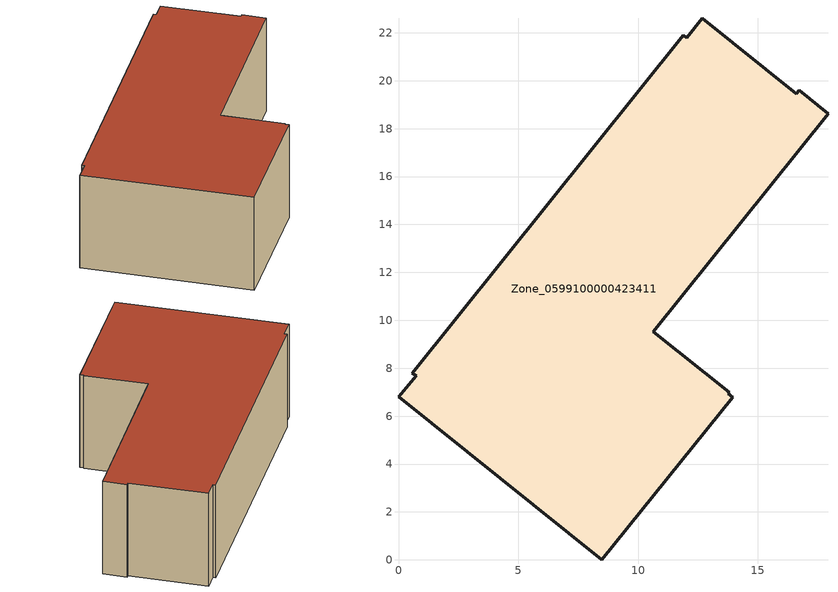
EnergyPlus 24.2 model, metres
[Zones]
Zone_0599100000423411
 floor ground (C_G): 0,6.81 0.73,7.68 0.57,7.79 11.89,21.91 12.03,21.78 12.68,22.61 16.61,19.46 16.72,19.6 17.93,18.63 10.64,9.51 13.8,6.99 13.76,6.94 13.94,6.79 8.49,0 z0
 wall outside (C_F): 17.93,18.63 16.72,19.6 16.61,19.46 12.68,22.61 12.03,21.78 11.89,21.91 0.57,7.79 0.73,7.68 0,6.81 8.49,0 13.94,6.79 13.76,6.94 13.8,6.99 10.64,9.51 17.93,18.63 z0:6.56
 roof outside (C_R): 8.49,0 13.94,6.79 13.76,6.94 13.8,6.99 10.64,9.51 17.93,18.63 16.72,19.6 16.61,19.46 12.68,22.61 12.03,21.78 11.89,21.91 0.57,7.79 0.73,7.68 0,6.81 z6.56
[BUILDING]
Pand.0599100000423411: North Axis=0; Terrain=City; Loads Convergence Tolerance Value=0.04; Temperature Convergence Tolerance Value=0.4; Solar Distribution=FullExterior; Maximum Number of Warmup Days=25; Minimum Number of Warmup Days=1
[Site:Location]
Rotterdam.The.Hague.AP_ZH_NLD Design_Conditions: Latitude=51.96; Longitude=4.45; Time Zone=1; Elevation=-4.5
[SITE:GROUNDTEMPERATURE:BUILDINGSURFACE]
18, 18, 18, 18, 18, 18, 18, 18, 18, 18, 18, 18
[MATERIAL] Thermal Absorptance=0.9; Solar Absorptance=0.7; Visible Absorptance=0.7
Name | Roughness | Thickness | Conductivity | Density | Specific Heat
G.D.1992-2005 | MediumSmooth | 0.15 | 0.06 | 540 | 1210
F.D.1992-2005 | Rough | 0.3 | 0.12 | 1920 | 840
R.D.1992-2005 | MediumRough | 0.2 | 0.08 | 1500 | 1000
[CONSTRUCTION]
C_G: G.D.1992-2005
C_F: F.D.1992-2005
C_R: R.D.1992-2005
[ZONE]
Zone_0599100000423411: Type=1; Multiplier=1; Ceiling Height=Autocalculate; Volume=Autocalculate; Floor Area=autocalculate; Part of Total Floor Area=Yes
[ZONEINFILTRATION:DESIGNFLOWRATE]
Infil_Zone_0599100000423411: Zone or ZoneList or Space or SpaceList=Zone_0599100000423411; Schedule=AlwaysOn; Design Flow Rate Calculation Method=Flow/Area; Flow Rate per Floor Area=0.0021; Constant Term Coefficient=1; Temperature Term Coefficient=0; Velocity Term Coefficient=0; Velocity Squared Term Coefficient=0
[HVACTEMPLATE:ZONE:IDEALLOADSAIRSYSTEM]
Zone_0599100000423411: Maximum Heating Supply Air Temperature=50; Minimum Cooling Supply Air Temperature=13; Maximum Heating Supply Air Humidity Ratio=0.0156; Minimum Cooling Supply Air Humidity Ratio=0.0077; Heating Limit=NoLimit; Cooling Limit=NoLimit; Dehumidification Control Type=ConstantSensibleHeatRatio; Cooling Sensible Heat Ratio=0.7; Dehumidification Setpoint=60; Humidification Control Type=None; Humidification Setpoint=30; Outdoor Air Method=None; Outdoor Air Flow Rate per Person=0.00944; Outdoor Air Flow Rate per Zone Floor Area=0; Outdoor Air Flow Rate per Zone=0; Demand Controlled Ventilation Type=None; Outdoor Air Economizer Type=NoEconomizer; Heat Recovery Type=None; Sensible Heat Recovery Effectiveness=0.7; Latent Heat Recovery Effectiveness=0.65
[ZONECONTROL:THERMOSTAT]
ThermostatControl_Zone_0599100000423411: Zone or ZoneList=Zone_0599100000423411; Control Type Schedule=DualSetpointControlType; Control 1=Thermostat_Zone_0599100000423411; Temperature Difference Between Cutout And Setpoint=0
[THERMOSTATSETPOINT:DUALSETPOINT]
Thermostat_Zone_0599100000423411: Heating Setpoint Temperature Schedule=HeatingSetpoint_Zone_0599100000423411; Cooling Setpoint Temperature Schedule=CoolingSetpoint_Zone_0599100000423411
[SCHEDULE:COMPACT]
HeatingSetpoint_Zone_0599100000423411: Through: 12/31, For: AllDays, Until: 24:00, 21
CoolingSetpoint_Zone_0599100000423411: Through: 12/31, For: AllDays, Until: 24:00, 24
DualSetpointControlType: Through: 12/31, For: AllDays, Until: 24:00, 4
AlwaysOn: Through: 12/31, For: AllDays, Until: 24:00, 1
